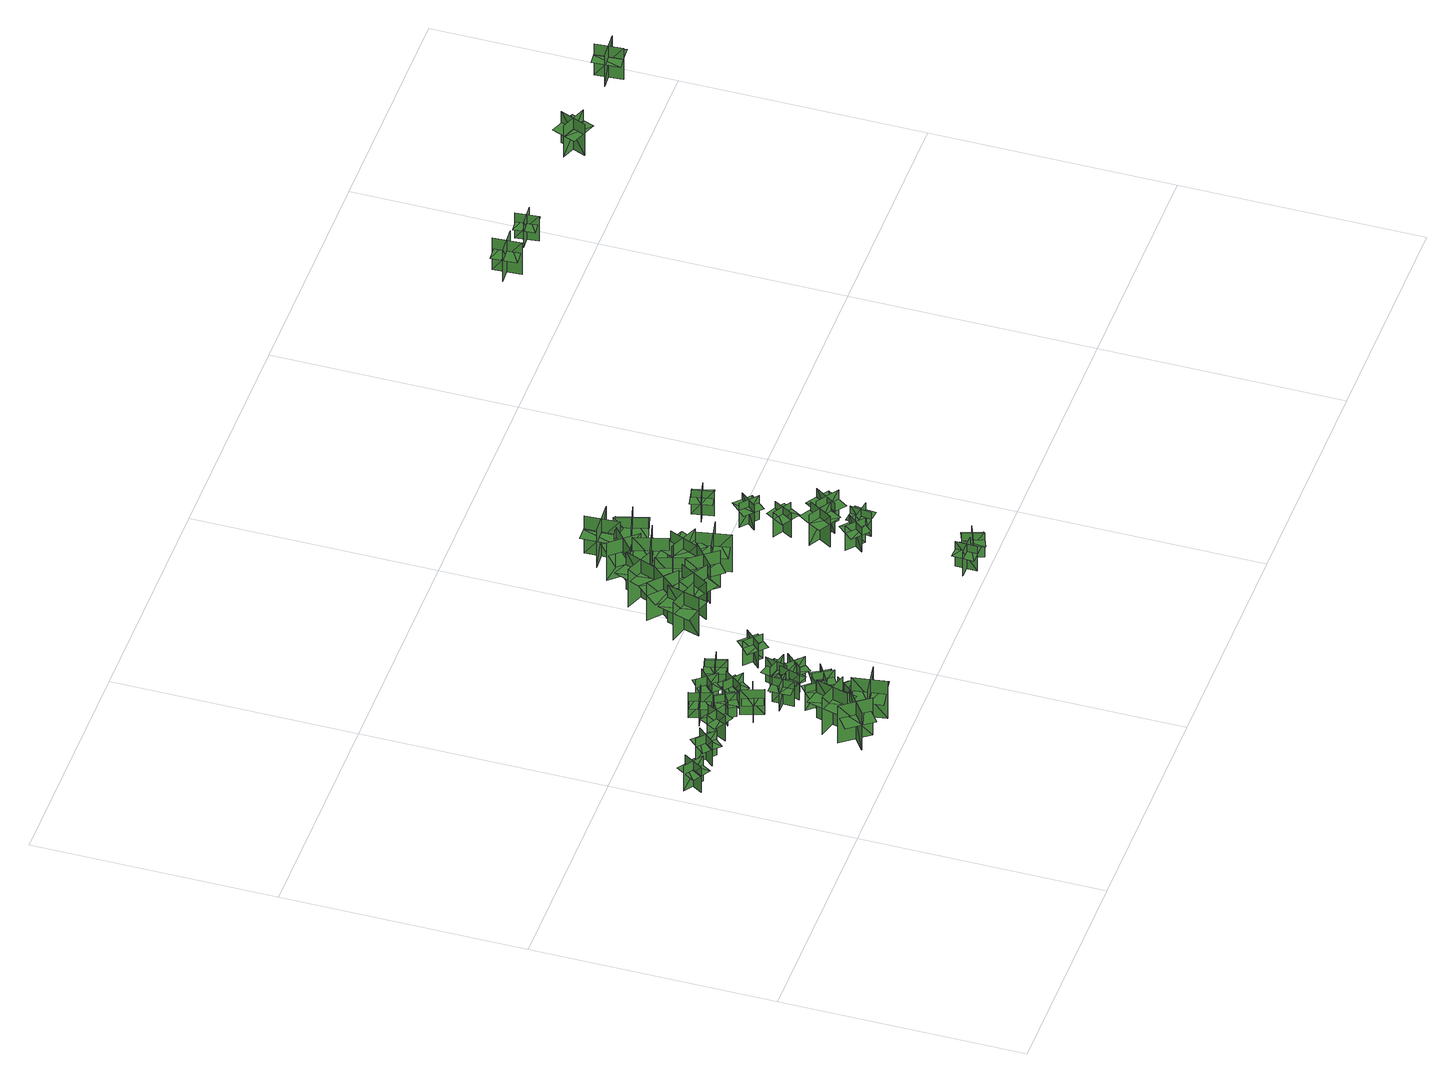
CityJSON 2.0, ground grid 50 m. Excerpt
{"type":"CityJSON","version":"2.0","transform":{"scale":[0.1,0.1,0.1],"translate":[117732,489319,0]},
"CityObjects":{
"tree1":{"type":"SolitaryVegetationObject","geometry":[{"type":"MultiSurface","lod":"1","boundaries":[[[0,1,2]],[[0,2,3]],[[4,5,6]],[[4,6,7]],[[8,9,10]],[[8,10,11]],[[8,9,12]],[[8,12,13]]]}]},
"tree2":{"type":"SolitaryVegetationObject","geometry":[{"type":"MultiSurface","lod":"1","boundaries":[[[14,15,16]],[[14,16,17]],[[18,19,20]],[[18,20,21]],[[22,23,24]],[[22,24,25]],[[22,23,26]],[[22,26,27]]]}]},
"tree3":{"type":"SolitaryVegetationObject","geometry":[{"type":"MultiSurface","lod":"1","boundaries":[[[28,29,30]],[[28,30,31]],[[32,33,34]],[[32,34,35]],[[36,37,38]],[[36,38,39]],[[36,37,40]],[[36,40,41]]]}]},
"tree4":{"type":"SolitaryVegetationObject","geometry":[{"type":"MultiSurface","lod":"1","boundaries":[[[42,43,44]],[[42,44,45]],[[46,47,48]],[[46,48,49]],[[50,51,52]],[[50,52,53]],[[50,51,54]],[[50,54,55]]]}]},
"tree5":{"type":"SolitaryVegetationObject","geometry":[{"type":"MultiSurface","lod":"1","boundaries":[[[56,57,58]],[[56,58,59]],[[60,61,62]],[[60,62,63]],[[64,65,66]],[[64,66,67]],[[64,65,68]],[[64,68,69]]]}]},
"tree6":{"type":"SolitaryVegetationObject","geometry":[{"type":"MultiSurface","lod":"1","boundaries":[[[70,71,72]],[[70,72,73]],[[74,75,76]],[[74,76,77]],[[78,79,80]],[[78,80,81]],[[78,81,82]],[[78,82,83]]]}]},
"tree7":{"type":"SolitaryVegetationObject","geometry":[{"type":"MultiSurface","lod":"1","boundaries":[[[84,85,86]],[[84,86,87]],[[88,89,90]],[[88,90,91]],[[92,93,94]],[[92,94,95]],[[92,93,96]],[[92,96,97]]]}]},
"tree8":{"type":"SolitaryVegetationObject","geometry":[{"type":"MultiSurface","lod":"1","boundaries":[[[98,99,100]],[[98,100,101]],[[102,103,104]],[[102,104,105]],[[106,107,108]],[[106,108,109]],[[106,107,110]],[[106,110,111]]]}]},
"tree9":{"type":"SolitaryVegetationObject","geometry":[{"type":"MultiSurface","lod":"1","boundaries":[[[112,113,114]],[[112,114,115]],[[116,117,118]],[[116,118,119]],[[120,121,122]],[[120,122,123]],[[120,121,124]],[[120,124,125]]]}]},
"tree10":{"type":"SolitaryVegetationObject","geometry":[{"type":"MultiSurface","lod":"1","boundaries":[[[126,127,128]],[[126,128,129]],[[130,131,132]],[[130,132,133]],[[134,135,136]],[[134,136,137]],[[134,135,138]],[[134,138,139]]]}]},
"tree11":{"type":"SolitaryVegetationObject","geometry":[{"type":"MultiSurface","lod":"1","boundaries":[[[140,141,142]],[[140,142,143]],[[144,145,146]],[[144,146,147]],[[148,149,150]],[[148,150,151]],[[148,151,152]],[[148,152,153]]]}]},
"tree12":{"type":"SolitaryVegetationObject","geometry":[{"type":"MultiSurface","lod":"1","boundaries":[[[154,155,156]],[[154,156,157]],[[158,159,160]],[[158,160,161]],[[162,163,164]],[[162,164,165]],[[162,165,166]],[[162,166,167]]]}]},
"tree13":{"type":"SolitaryVegetationObject","geometry":[{"type":"MultiSurface","lod":"1","boundaries":[[[168,169,170]],[[168,170,171]],[[172,173,174]],[[172,174,175]],[[176,177,178]],[[176,178,179]],[[176,177,180]],[[176,180,181]]]}]},
"tree14":{"type":"SolitaryVegetationObject","geometry":[{"type":"MultiSurface","lod":"1","boundaries":[[[182,183,184]],[[182,184,185]],[[186,187,188]],[[186,188,189]],[[190,191,192]],[[190,192,193]],[[190,191,194]],[[190,194,195]]]}]},
"tree15":{"type":"SolitaryVegetationObject","geometry":[{"type":"MultiSurface","lod":"1","boundaries":[[[196,197,198]],[[196,198,199]],[[200,201,202]],[[200,202,203]],[[204,205,206]],[[204,206,207]],[[204,205,208]],[[204,208,209]]]}]},
"tree16":{"type":"SolitaryVegetationObject","geometry":[{"type":"MultiSurface","lod":"1","boundaries":[[[210,211,212]],[[210,212,213]],[[214,215,216]],[[214,216,217]],[[218,219,220]],[[218,220,221]],[[218,221,222]],[[218,222,223]]]}]},
"tree17":{"type":"SolitaryVegetationObject","geometry":[{"type":"MultiSurface","lod":"1","boundaries":[[[224,225,226]],[[224,226,227]],[[228,229,230]],[[228,230,231]],[[232,233,234]],[[232,234,235]],[[232,233,236]],[[232,236,237]]]}]},
"tree18":{"type":"SolitaryVegetationObject","geometry":[{"type":"MultiSurface","lod":"1","boundaries":[[[238,239,240]],[[238,240,241]],[[242,243,244]],[[242,244,245]],[[246,247,248]],[[246,248,249]],[[246,247,250]],[[246,250,251]]]}]},
"tree19":{"type":"SolitaryVegetationObject","geometry":[{"type":"MultiSurface","lod":"1","boundaries":[[[252,253,254]],[[252,254,255]],[[256,257,258]],[[256,258,259]],[[260,261,262]],[[260,262,263]],[[260,263,264]],[[260,264,265]]]}]},
"tree20":{"type":"SolitaryVegetationObject","geometry":[{"type":"MultiSurface","lod":"1","boundaries":[[[266,267,268]],[[266,268,269]],[[270,271,272]],[[270,272,273]],[[274,275,276]],[[274,276,277]],[[274,277,278]],[[274,278,279]]]}]},
"tree21":{"type":"SolitaryVegetationObject","geometry":[{"type":"MultiSurface","lod":"1","boundaries":[[[280,281,282]],[[280,282,283]],[[284,285,286]],[[284,286,287]],[[288,289,290]],[[288,290,291]],[[288,289,292]],[[288,292,293]]]}]},
"tree22":{"type":"SolitaryVegetationObject","geometry":[{"type":"MultiSurface","lod":"1","boundaries":[[[294,295,296]],[[294,296,297]],[[298,299,300]],[[298,300,301]],[[302,303,304]],[[302,304,305]],[[302,303,306]],[[302,306,307]]]}]},
"tree23":{"type":"SolitaryVegetationObject","geometry":[{"type":"MultiSurface","lod":"1","boundaries":[[[308,309,310]],[[308,310,311]],[[312,313,314]],[[312,314,315]],[[316,317,318]],[[316,318,319]],[[316,317,320]],[[316,320,321]]]}]},
"tree24":{"type":"SolitaryVegetationObject","geometry":[{"type":"MultiSurface","lod":"1","boundaries":[[[322,323,324]],[[322,324,325]],[[326,327,328]],[[326,328,329]],[[330,331,332]],[[330,332,333]],[[330,331,334]],[[330,334,335]]]}]},
"tree25":{"type":"SolitaryVegetationObject","geometry":[{"type":"MultiSurface","lod":"1","boundaries":[[[336,337,338]],[[336,338,339]],[[340,341,342]],[[340,342,343]],[[344,345,346]],[[344,346,347]],[[344,347,348]],[[344,348,349]]]}]},
"tree26":{"type":"SolitaryVegetationObject","geometry":[{"type":"MultiSurface","lod":"1","boundaries":[[[350,351,352]],[[350,352,353]],[[354,355,356]],[[354,356,357]],[[358,359,360]],[[358,360,361]],[[358,359,362]],[[358,362,363]]]}]},
"tree27":{"type":"SolitaryVegetationObject","geometry":[{"type":"MultiSurface","lod":"1","boundaries":[[[364,365,366]],[[364,366,367]],[[368,369,370]],[[368,370,371]],[[372,373,374]],[[372,374,375]],[[372,373,376]],[[372,376,377]]]}]},
"tree28":{"type":"SolitaryVegetationObject","geometry":[{"type":"MultiSurface","lod":"1","boundaries":[[[378,379,380]],[[378,380,381]],[[382,383,384]],[[382,384,385]],[[386,387,388]],[[386,388,389]],[[386,387,390]],[[386,390,391]]]}]},
"tree29":{"type":"SolitaryVegetationObject","geometry":[{"type":"MultiSurface","lod":"1","boundaries":[[[392,393,394]],[[392,394,395]],[[396,397,398]],[[396,398,399]],[[400,401,402]],[[400,402,403]],[[400,403,404]],[[400,404,405]]]}]},
"tree30":{"type":"SolitaryVegetationObject","geometry":[{"type":"MultiSurface","lod":"1","boundaries":[[[406,407,408]],[[406,408,409]],[[410,411,412]],[[410,412,413]],[[414,415,416]],[[414,416,417]],[[414,415,418]],[[414,418,419]]]}]},
"tree31":{"type":"SolitaryVegetationObject","geometry":[{"type":"MultiSurface","lod":"1","boundaries":[[[420,421,422]],[[420,422,423]],[[424,425,426]],[[424,426,427]],[[428,429,430]],[[428,430,431]],[[428,431,432]],[[428,432,433]]]}]},
"tree32":{"type":"SolitaryVegetationObject","geometry":[{"type":"MultiSurface","lod":"1","boundaries":[[[434,435,436]],[[434,436,437]],[[438,439,440]],[[438,440,441]],[[442,443,444]],[[442,444,445]],[[442,445,446]],[[442,446,447]]]}]},
"tree33":{"type":"SolitaryVegetationObject","geometry":[{"type":"MultiSurface","lod":"1","boundaries":[[[448,449,450]],[[448,450,451]],[[452,453,454]],[[452,454,455]],[[456,457,458]],[[456,458,459]],[[456,457,460]],[[456,460,461]]]}]},
"tree34":{"type":"SolitaryVegetationObject","geometry":[{"type":"MultiSurface","lod":"1","boundaries":[[[462,463,464]],[[462,464,465]],[[466,467,468]],[[466,468,469]],[[470,471,472]],[[470,472,473]],[[470,473,474]],[[470,474,475]]]}]},
"tree35":{"type":"SolitaryVegetationObject","geometry":[{"type":"MultiSurface","lod":"1","boundaries":[[[476,477,478]],[[476,478,479]],[[480,481,482]],[[480,482,483]],[[484,485,486]],[[484,486,487]],[[484,487,488]],[[484,488,489]]]}]},
"tree36":{"type":"SolitaryVegetationObject","geometry":[{"type":"MultiSurface","lod":"1","boundaries":[[[490,491,492]],[[490,492,493]],[[494,495,496]],[[494,496,497]],[[498,499,500]],[[498,500,501]],[[498,501,502]],[[498,502,503]]]}]},
"tree37":{"type":"SolitaryVegetationObject","geometry":[{"type":"MultiSurface","lod":"1","boundaries":[[[504,505,506]],[[504,506,507]],[[508,509,510]],[[508,510,511]],[[512,513,514]],[[512,514,515]],[[512,515,516]],[[512,516,517]]]}]},
"tree38":{"type":"SolitaryVegetationObject","geometry":[{"type":"MultiSurface","lod":"1","boundaries":[[[518,519,520]],[[518,520,521]],[[522,523,524]],[[522,524,525]],[[526,527,528]],[[526,528,529]],[[526,529,530]],[[526,530,531]]]}]},
"tree39":{"type":"SolitaryVegetationObject","geometry":[{"type":"MultiSurface","lod":"1","boundaries":[[[532,533,534]],[[532,534,535]],[[536,537,538]],[[536,538,539]],[[540,541,542]],[[540,542,543]],[[540,543,544]],[[540,544,545]]]}]},
"tree40":{"type":"SolitaryVegetationObject","geometry":[{"type":"MultiSurface","lod":"1","boundaries":[[[546,547,548]],[[546,548,549]],[[550,551,552]],[[550,552,553]],[[554,555,556]],[[554,556,557]],[[554,557,558]],[[554,558,559]]]}]},
"tree41":{"type":"SolitaryVegetationObject","geometry":[{"type":"MultiSurface","lod":"1","boundaries":[[[560,561,562]],[[560,562,563]],[[564,565,566]],[[564,566,567]],[[568,569,570]],[[568,570,571]],[[568,571,572]],[[568,572,573]]]}]},
"tree42":{"type":"SolitaryVegetationObject","geometry":[{"type":"MultiSurface","lod":"1","boundaries":[[[574,575,576]],[[574,576,577]],[[578,579,580]],[[578,580,581]],[[582,583,584]],[[582,584,585]],[[582,583,586]],[[582,586,587]]]}]},
"tree43":{"type":"SolitaryVegetationObject","geometry":[{"type":"MultiSurface","lod":"1","boundaries":[[[588,589,590]],[[588,590,591]],[[592,593,594]],[[592,594,595]],[[596,597,598]],[[596,598,599]],[[596,597,600]],[[596,600,601]]]}]},
"tree44":{"type":"SolitaryVegetationObject","geometry":[{"type":"MultiSurface","lod":"1","boundaries":[[[602,603,604]],[[602,604,605]],[[606,607,608]],[[606,608,609]],[[610,611,612]],[[610,612,613]],[[610,611,614]],[[610,614,615]]]}]},
"tree45":{"type":"SolitaryVegetationObject","geometry":[{"type":"MultiSurface","lod":"1","boundaries":[[[616,617,618]],[[616,618,619]],[[620,621,622]],[[620,622,623]],[[624,625,626]],[[624,626,627]],[[624,625,628]],[[624,628,629]]]}]}
},
"vertices":[
[50,361,15],[25,321,15],[25,321,78],[50,361,78],[19,354,15],[58,328,15],[58,328,78],[19,354,78],[49,361,57],[23,322,57],[43,309,57],[69,349,57],[7,332,57],[33,372,57],
[133,359,17],[102,324,17],[102,324,79],[133,359,79],[101,357,17],[136,326,17],[136,326,79],[101,357,79],[132,360,58],[101,325,58],[118,309,58],[150,344,58],[86,338,58],[118,373,58],
[211,333,17],[170,356,17],[170,356,80],[211,333,80],[202,364,17],[179,323,17],[179,323,80],[202,364,80],[211,334,59],[171,358,59],[159,337,59],[200,314,59],[180,374,59],[221,351,59],
[239,68,12],[296,111,12],[296,111,106],[239,68,106],[287,62,12],[245,118,12],[245,118,106],[287,62,106],[241,67,74],[297,109,74],[276,137,74],[220,95,74],[314,86,74],[258,44,74],
[282,111,15],[301,178,15],[301,178,109],[282,111,109],[324,134,15],[256,153,15],[256,153,109],[324,134,109],[284,110,78],[303,178,78],[269,187,78],[250,119,78],[331,170,78],[312,102,78],
[258,354,19],[220,331,19],[220,331,80],[258,354,80],[229,361,19],[252,323,19],[252,323,80],[229,361,80],[229,361,63],[210,350,63],[233,312,63],[252,323,63],[271,334,63],[248,372,63],
[255,396,14],[209,384,14],[209,384,77],[255,396,77],[227,412,14],[239,367,14],[239,367,77],[227,412,77],[254,397,56],[209,386,56],[215,363,56],[260,375,56],[204,404,56],[250,416,56],
[249,289,16],[294,304,16],[294,304,78],[249,289,78],[278,275,16],[263,320,16],[263,320,78],[278,275,78],[250,288,57],[294,303,57],[287,325,57],[242,310,57],[300,285,57],[256,270,57],
[303,77,12],[373,88,12],[373,88,106],[303,77,106],[342,49,12],[331,119,12],[331,119,106],[342,49,106],[304,75,74],[373,86,74],[367,121,74],[298,109,74],[378,58,74],[308,46,74],
[354,153,17],[323,117,17],[323,117,80],[354,153,80],[322,150,17],[358,120,17],[358,120,80],[322,150,80],[353,154,59],[322,118,59],[340,103,59],[371,138,59],[308,131,59],[338,166,59],
[346,203,12],[312,175,12],[312,175,74],[346,203,74],[317,206,12],[345,172,12],[345,172,74],[317,206,74],[317,206,57],[300,191,57],[328,158,57],[345,172,57],[362,186,57],[333,220,57],
[317,273,16],[317,228,16],[317,228,78],[317,273,78],[296,252,16],[340,251,16],[340,251,78],[296,252,78],[296,252,60],[296,230,60],[340,229,60],[340,251,60],[341,274,60],[296,274,60],
[305,361,17],[276,324,17],[276,324,80],[305,361,80],[273,357,17],[310,328,17],[310,328,80],[273,357,80],[304,362,59],[275,325,59],[294,310,59],[322,348,59],[260,336,59],[288,373,59],
[296,407,17],[261,376,17],[261,376,80],[296,407,80],[264,409,17],[295,374,17],[295,374,80],[264,409,80],[295,408,59],[260,377,59],[275,359,59],[311,390,59],[247,392,59],[283,422,59],
[352,269,17],[337,225,17],[337,225,80],[352,269,80],[323,255,17],[368,240,17],[368,240,80],[323,255,80],[351,270,59],[335,225,59],[358,218,59],[373,262,59],[317,232,59],[333,276,59],
[356,205,11],[379,167,11],[379,167,73],[356,205,73],[349,176,11],[387,199,11],[387,199,73],[349,176,73],[349,176,56],[360,157,56],[398,180,56],[387,199,56],[376,218,56],[337,196,56],
[341,284,17],[386,272,17],[386,272,79],[341,284,79],[357,256,17],[369,302,17],[369,302,79],[357,256,79],[340,282,58],[386,270,58],[392,293,58],[346,305,58],[381,252,58],[335,264,58],
[356,262,18],[390,230,18],[390,230,81],[356,262,81],[357,230,18],[389,265,18],[389,265,81],[357,230,81],[354,261,60],[389,229,60],[405,247,60],[370,278,60],[377,215,60],[342,247,60],
[326,411,17],[337,368,17],[337,368,78],[326,411,78],[311,386,17],[354,397,17],[354,397,78],[311,386,78],[311,386,61],[316,364,61],[359,375,61],[354,397,61],[348,418,61],[306,407,61],
[406,329,13],[437,361,13],[437,361,75],[406,329,75],[435,329,13],[404,360,13],[404,360,75],[435,329,75],[435,329,57],[451,345,57],[420,376,57],[404,360,57],[388,345,57],[420,313,57],
[454,464,19],[474,532,19],[474,532,113],[454,464,113],[496,487,19],[428,507,19],[428,507,113],[496,487,113],[456,464,82],[476,531,82],[442,541,82],[422,474,82],[503,523,82],[483,456,82],
[522,526,17],[469,573,17],[469,573,111],[522,526,111],[519,574,17],[472,521,17],[472,521,111],[519,574,111],[524,528,80],[471,575,80],[447,548,80],[500,502,80],[490,596,80],[543,550,80],
[554,479,17],[493,515,17],[493,515,111],[554,479,111],[542,525,17],[506,465,17],[506,465,111],[542,525,111],[555,481,80],[495,517,80],[477,487,80],[537,451,80],[509,541,80],[570,505,80],
[520,574,15],[546,639,15],[546,639,109],[520,574,109],[564,593,15],[498,619,15],[498,619,109],[564,593,109],[522,573,77],[548,638,77],[516,652,77],[489,586,77],[575,628,77],[548,562,77],
[531,541,13],[594,560,13],[594,560,106],[531,541,106],[569,519,13],[550,583,13],[550,583,106],[569,519,106],[569,519,80],[601,529,80],[582,593,80],[550,583,80],[519,573,80],[538,510,80],
[604,469,16],[560,525,16],[560,525,110],[604,469,110],[609,517,16],[554,473,16],[554,473,110],[609,517,110],[606,471,79],[562,526,79],[534,504,79],[578,449,79],[584,544,79],[628,488,79],
[606,678,16],[552,632,16],[552,632,110],[606,678,110],[558,681,16],[604,628,16],[604,628,110],[558,681,110],[604,679,78],[550,634,78],[573,607,78],[627,652,78],[532,655,78],[586,701,78],
[561,595,20],[629,613,20],[629,613,114],[561,595,114],[603,571,20],[584,639,20],[584,639,114],[603,571,114],[562,592,82],[630,611,82],[620,645,82],[552,627,82],[637,583,82],[569,565,82],
[629,576,17],[602,515,17],[602,515,110],[629,576,110],[587,560,17],[648,533,17],[648,533,110],[587,560,110],[587,560,84],[574,530,84],[634,503,84],[648,533,84],[662,564,84],[601,591,84],
[679,503,17],[610,489,17],[610,489,111],[679,503,111],[639,529,17],[653,460,17],[653,460,111],[639,529,111],[679,505,80],[610,491,80],[617,457,80],[686,471,80],[604,519,80],[673,533,80],
[800,17,16],[801,61,16],[801,61,77],[800,17,77],[821,37,16],[777,38,16],[777,38,77],[821,37,77],[821,37,60],[822,59,60],[778,61,60],[777,38,60],[776,16,60],[820,15,60],
[650,628,19],[632,692,19],[632,692,111],[650,628,111],[672,666,19],[608,648,19],[608,648,111],[672,666,111],[672,666,86],[663,698,86],[599,680,86],[608,648,86],[617,617,86],[681,635,86],
[623,747,14],[626,676,14],[626,676,108],[623,747,108],[590,712,14],[661,715,14],[661,715,108],[590,712,108],[620,747,76],[623,676,76],[659,678,76],[656,748,76],[595,675,76],[592,746,76],
[855,45,15],[814,29,15],[814,29,76],[855,45,76],[828,57,15],[844,16,15],[844,16,76],[828,57,76],[828,57,59],[808,49,59],[824,7,59],[844,16,59],[865,24,59],[849,65,59],
[786,244,15],[814,278,15],[814,278,76],[786,244,76],[815,246,15],[781,275,15],[781,275,76],[815,246,76],[815,246,59],[829,263,59],[796,292,59],[781,275,59],[767,258,59],[801,229,59],
[811,354,14],[783,306,14],[783,306,91],[811,354,91],[775,345,14],[823,317,14],[823,317,91],[775,345,91],[775,345,70],[761,321,70],[809,293,70],[823,317,70],[837,341,70],[789,369,70],
[835,240,15],[840,284,15],[840,284,76],[835,240,76],[858,259,15],[814,264,15],[814,264,76],[858,259,76],[858,259,59],[861,281,59],[817,286,59],[814,264,59],[812,242,59],[856,237,59],
[816,395,14],[778,418,14],[778,418,76],[816,395,76],[809,424,14],[786,385,14],[786,385,76],[809,424,76],[809,424,59],[790,435,59],[767,397,59],[786,385,59],[805,374,59],[828,412,59],
[817,345,14],[862,314,14],[862,314,90],[817,345,90],[823,309,14],[854,355,14],[854,355,90],[823,309,90],[823,309,69],[846,293,69],[877,339,69],[854,355,69],[831,370,69],[800,324,69],
[783,488,15],[816,459,15],[816,459,76],[783,488,76],[785,459,15],[814,492,15],[814,492,76],[785,459,76],[785,459,59],[801,444,59],[831,477,59],[814,492,59],[798,507,59],[768,474,59],
[794,588,13],[803,545,13],[803,545,74],[794,588,74],[778,563,13],[821,573,13],[821,573,74],[778,563,74],[778,563,57],[783,541,57],[826,551,57],[821,573,57],[816,594,57],[773,585,57],
[1397,1144,5],[1339,1140,5],[1339,1140,84],[1397,1144,84],[1367,1170,5],[1371,1111,5],[1371,1111,84],[1367,1170,84],[1397,1146,58],[1339,1142,58],[1341,1112,58],[1399,1116,58],[1337,1165,58],[1395,1169,58],
[1495,1137,3],[1448,1133,3],[1448,1133,65],[1495,1137,65],[1470,1158,3],[1475,1111,3],[1475,1111,65],[1470,1158,65],[1495,1139,44],[1448,1135,44],[1450,1111,44],[1497,1116,44],[1446,1154,44],[1493,1158,44],
[1718,1139,8],[1773,1118,8],[1773,1118,86],[1718,1139,86],[1734,1102,8],[1756,1157,8],[1756,1157,86],[1734,1102,86],[1718,1137,60],[1772,1116,60],[1783,1143,60],[1728,1165,60],[1764,1094,60],[1709,1115,60],
[1960,1156,11],[1964,1098,11],[1964,1098,89],[1960,1156,89],[1934,1126,11],[1993,1130,11],[1993,1130,89],[1934,1126,89],[1958,1156,63],[1962,1098,63],[1992,1100,63],[1988,1158,63],[1939,1096,63],[1935,1154,63]
]}
